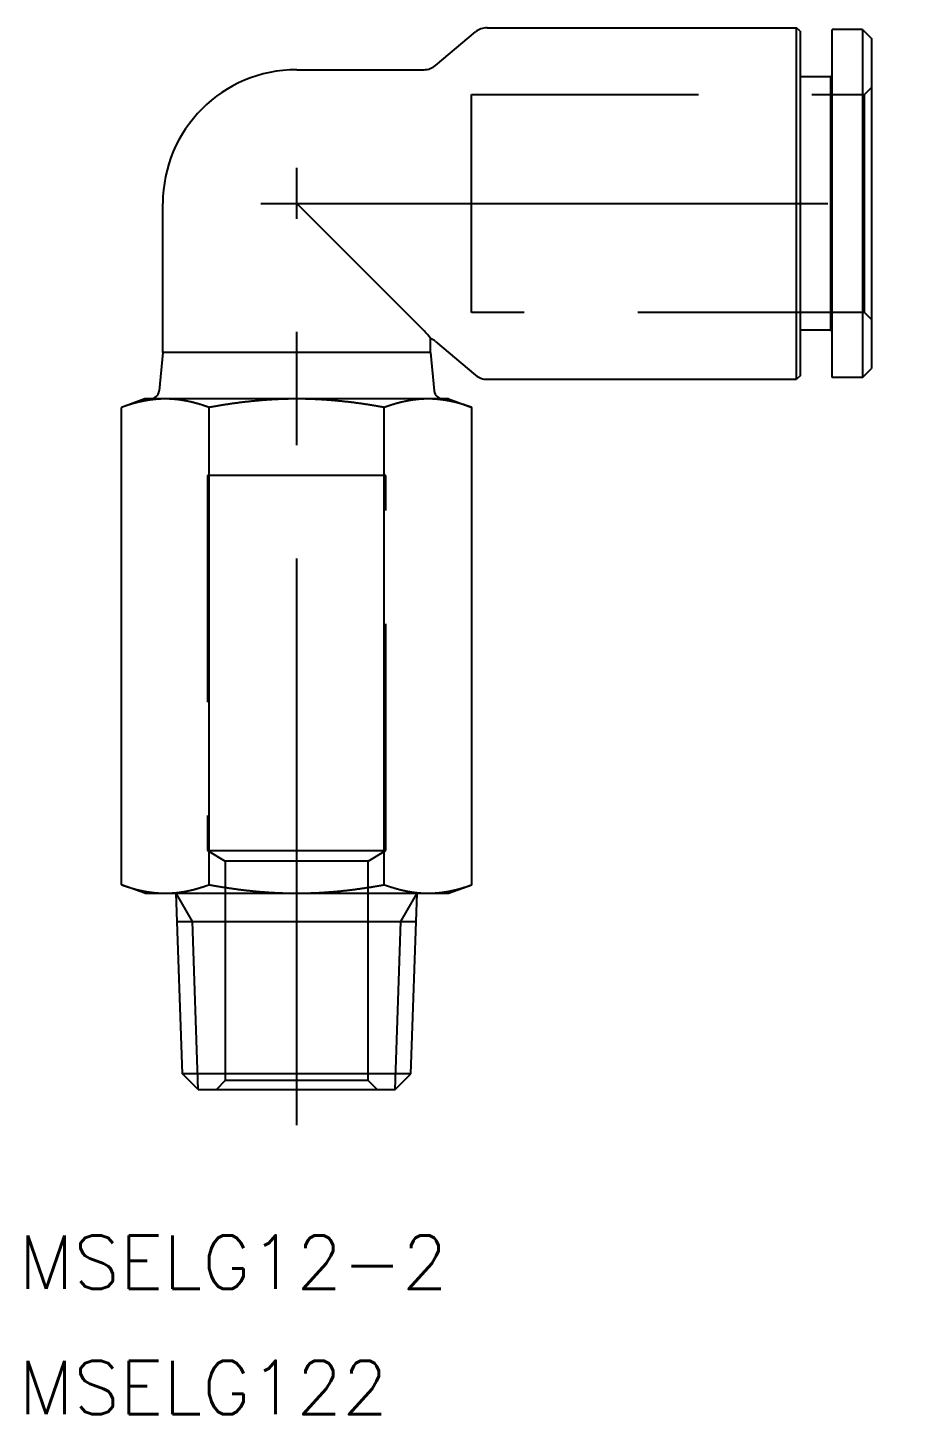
# Model space of a CAD drawing. Extents: x -15.1 to 80.2, y -18.2 to 61.5.
# Drawn here: x -15.1 to 34.2, y -18.2 to 59.5 of the extents above; entities that cross this region are included whole.
import ezdxf

# ---------------------------------------------------------------- set-up
doc = ezdxf.new("R2010")
doc.units = 0
doc.linetypes.add('CENTER', pattern=[50.8, 31.75, -6.35, 6.35, -6.35])
doc.linetypes.add('DASHED', pattern=[19.05, 12.7, -6.35])
doc.layers.get('0').update_dxf_attribs({"linetype": 'CONTINUOUS'})
doc.layers.add('CENTER', color=1, linetype='CENTER')
doc.styles.get("Standard").update_dxf_attribs({"font": 'txt.shx', "height": 3, "bigfont": 'bigfont.shx'})

msp = doc.modelspace()

# ---------------------------------------------------------------- linework, layer by layer
at = {"color": 7, "linetype": 'CONTINUOUS'}
for p, q in [((7.77884, 57.38403), (10.02116, 59.26597)), ((10.66403, 59.5), (28, 59.5)), ((28, 39.8), (28, 59.5)), ((28.2, 59.3), (28, 59.5)), ((28.2, 59.3), (28.2, 40)), ((30, 39.9), (30, 59.4)), ((31.7, 59.4), (30, 59.4)), ((31.7, 59.4), (31.7, 39.9)), ((31.7, 59.4), (32.2, 58.9)), ((32.2, 58.9), (32.2, 40.4)), ((0, 57.15), (7.13597, 57.15)), ((29.9, 56.75), (28.2, 56.75)), ((29.9, 56.75), (30, 56.85)), ((29.9, 56.75), (29.9, 42.55)), ((-7.5, 41.3), (-7.5, 49.65)), ((7.13597, 42.51403), (0, 49.65)), ((7.5, 41.3), (7.5, 42.08139)), ((29.9, 42.55), (28.2, 42.55)), ((29.9, 42.55), (30, 42.45)), ((-7.5, 41.3), (-7.70652, 39.15214)), ((7.5, 41.3), (-7.5, 41.3)), ((7.5, 41.3), (7.70652, 39.15214)), ((7.77884, 41.91597), (10.02116, 40.03403)), ((10.66403, 39.8), (28, 39.8)), ((28.2, 40), (28, 39.8)), ((31.7, 39.9), (30, 39.9)), ((31.7, 39.9), (32.2, 40.4)), ((-8.5, 38.7), (-9.81495, 38.2214)), ((-9.81495, 11.4786), (-9.81495, 38.2214)), ((8.5, 38.7), (-8.5, 38.7)), ((-4.90748, 11.4786), (-4.90748, 38.2214)), ((4.90748, 11.4786), (4.90748, 38.2214)), ((8.5, 38.7), (9.81495, 38.2214)), ((9.81495, 11.4786), (9.81495, 38.2214)), ((-8.5, 11), (-9.81495, 11.4786)), ((-8.5, 11), (8.5, 11)), ((-6.3996, 0.88697), (-6.75275, 11)), ((6.3996, 0.88697), (6.75275, 11)), ((8.5, 11), (9.81495, 11.4786)), ((-6.69765, 9.42191), (6.69765, 9.42191)), ((6.3996, 0.88697), (-6.3996, 0.88697)), ((-5.51263, 0), (-6.3996, 0.88697)), ((5.51263, 0), (6.3996, 0.88697)), ((-5.51263, 0), (5.51263, 0))]:
    msp.add_line(p, q, dxfattribs=at)
at = {"color": 3, "linetype": 'DASHED'}
for p, q in [((31.8, 55.75), (32.2, 56.15)), ((9.8, 43.55), (9.8, 55.75)), ((9.8, 55.75), (31.8, 55.75)), ((31.8, 43.55), (31.8, 55.75)), ((31.8, 43.55), (9.8, 43.55)), ((32.2, 43.15), (31.8, 43.55)), ((5, 34.4), (-5, 34.4)), ((-5, 34.4), (-5, 13.4)), ((5, 13.4), (5, 34.4)), ((-5, 13.4), (5, 13.4)), ((-5, 13.4), (-4, 12.79914)), ((4, 12.79914), (5, 13.4)), ((4, 12.79914), (-4, 12.79914)), ((-4, 12.79914), (-4, 0.5)), ((4, 0.5), (4, 12.79914)), ((-4, 0.5), (-4.5, 0)), ((4, 0.5), (-4, 0.5)), ((4.5, 0), (4, 0.5))]:
    msp.add_line(p, q, dxfattribs=at)
at = {"color": 3, "linetype": 'CONTINUOUS'}
for p, q in [((-5.84165, 9.42191), (-6.75275, 11)), ((5.84165, 9.42191), (6.75275, 11)), ((-5.51263, 0), (-5.84165, 9.42191)), ((5.51263, 0), (5.84165, 9.42191))]:
    msp.add_line(p, q, dxfattribs=at)
at = {"color": 7}
for points in [[(-7.36122, 38.7, 0), (-7.38654, 38.6999, 0), (-7.41184, 38.6998, 0), (-7.43711, 38.6995, 0), (-7.46236, 38.6991, 0), (-7.48758, 38.6986, 0), (-7.51277, 38.698, 0), (-7.53795, 38.6973, 0), (-7.5631, 38.6965, 0), (-7.58824, 38.6956, 0), (-7.61335, 38.6946, 0), (-7.63845, 38.6934, 0), (-7.66353, 38.6922, 0), (-7.6886, 38.6908, 0), (-7.71366, 38.6894, 0), (-7.7387, 38.6878, 0), (-7.76374, 38.6862, 0), (-7.78876, 38.6844, 0), (-7.81378, 38.6825, 0), (-7.83879, 38.6805, 0), (-7.8638, 38.6784, 0), (-7.8888, 38.6763, 0), (-7.9138, 38.674, 0), (-7.9388, 38.6716, 0), (-7.9638, 38.6691, 0), (-7.98879, 38.6665, 0), (-8.0138, 38.6637, 0), (-8.0388, 38.6609, 0), (-8.06381, 38.658, 0), (-8.08883, 38.655, 0), (-8.11385, 38.6519, 0), (-8.13888, 38.6486, 0), (-8.16392, 38.6453, 0), (-8.18897, 38.6419, 0), (-8.21404, 38.6383, 0), (-8.23912, 38.6347, 0), (-8.26421, 38.6309, 0), (-8.28932, 38.6271, 0), (-8.31444, 38.6231, 0), (-8.33959, 38.6191, 0), (-8.36475, 38.6149, 0), (-8.38993, 38.6107, 0), (-8.41514, 38.6063, 0), (-8.44037, 38.6018, 0), (-8.46562, 38.5973, 0), (-8.4909, 38.5926, 0), (-8.5162, 38.5878, 0), (-8.54154, 38.5829, 0), (-8.5669, 38.5779, 0), (-8.59229, 38.5728, 0), (-8.61772, 38.5676, 0), (-8.64318, 38.5623, 0), (-8.66867, 38.5569, 0), (-8.6942, 38.5514, 0), (-8.71976, 38.5458, 0), (-8.74536, 38.5401, 0), (-8.771, 38.5342, 0), (-8.79668, 38.5283, 0), (-8.8224, 38.5223, 0), (-8.84817, 38.5161, 0), (-8.87398, 38.5099, 0), (-8.89983, 38.5035, 0), (-8.92573, 38.497, 0), (-8.95168, 38.4905, 0), (-8.97768, 38.4838, 0), (-9.00372, 38.477, 0), (-9.02982, 38.4701, 0), (-9.05597, 38.4631, 0), (-9.08218, 38.456, 0), (-9.10844, 38.4488, 0), (-9.13476, 38.4414, 0), (-9.16113, 38.434, 0), (-9.18756, 38.4264, 0), (-9.21406, 38.4188, 0), (-9.24062, 38.411, 0), (-9.26724, 38.4031, 0), (-9.29392, 38.3951, 0), (-9.32067, 38.387, 0), (-9.34748, 38.3788, 0), (-9.37437, 38.3705, 0), (-9.40132, 38.362, 0), (-9.42835, 38.3535, 0), (-9.45545, 38.3448, 0), (-9.48262, 38.336, 0), (-9.50987, 38.3271, 0), (-9.53719, 38.3181, 0), (-9.56459, 38.3089, 0), (-9.59207, 38.2997, 0), (-9.61964, 38.2903, 0), (-9.64728, 38.2808, 0), (-9.67501, 38.2712, 0), (-9.70282, 38.2615, 0), (-9.73072, 38.2517, 0), (-9.75871, 38.2417, 0), (-9.78679, 38.2316, 0), (-9.81495, 38.2214, 0)], [(-4.90748, 38.2214, 0), (-4.93565, 38.2316, 0), (-4.96372, 38.2417, 0), (-4.99171, 38.2517, 0), (-5.01961, 38.2615, 0), (-5.04742, 38.2712, 0), (-5.07515, 38.2808, 0), (-5.1028, 38.2903, 0), (-5.13036, 38.2997, 0), (-5.15784, 38.3089, 0), (-5.18524, 38.3181, 0), (-5.21256, 38.3271, 0), (-5.23981, 38.336, 0), (-5.26698, 38.3448, 0), (-5.29408, 38.3535, 0), (-5.32111, 38.362, 0), (-5.34806, 38.3705, 0), (-5.37495, 38.3788, 0), (-5.40176, 38.387, 0), (-5.42851, 38.3951, 0), (-5.4552, 38.4031, 0), (-5.48182, 38.411, 0), (-5.50837, 38.4188, 0), (-5.53487, 38.4264, 0), (-5.5613, 38.434, 0), (-5.58768, 38.4414, 0), (-5.61399, 38.4488, 0), (-5.64025, 38.456, 0), (-5.66646, 38.4631, 0), (-5.69261, 38.4701, 0), (-5.71871, 38.477, 0), (-5.74476, 38.4838, 0), (-5.77075, 38.4905, 0), (-5.7967, 38.497, 0), (-5.8226, 38.5035, 0), (-5.84846, 38.5099, 0), (-5.87426, 38.5161, 0), (-5.90003, 38.5223, 0), (-5.92575, 38.5283, 0), (-5.95143, 38.5342, 0), (-5.97707, 38.5401, 0), (-6.00267, 38.5458, 0), (-6.02824, 38.5514, 0), (-6.05376, 38.5569, 0), (-6.07926, 38.5623, 0), (-6.10471, 38.5676, 0), (-6.13014, 38.5728, 0), (-6.15553, 38.5779, 0), (-6.18089, 38.5829, 0), (-6.20623, 38.5878, 0), (-6.23153, 38.5926, 0), (-6.25681, 38.5973, 0), (-6.28207, 38.6018, 0), (-6.30729, 38.6063, 0), (-6.3325, 38.6107, 0), (-6.35768, 38.6149, 0), (-6.38285, 38.6191, 0), (-6.40799, 38.6231, 0), (-6.43312, 38.6271, 0), (-6.45822, 38.6309, 0), (-6.48332, 38.6347, 0), (-6.50839, 38.6383, 0), (-6.53346, 38.6419, 0), (-6.55851, 38.6453, 0), (-6.58355, 38.6486, 0), (-6.60858, 38.6519, 0), (-6.63361, 38.655, 0), (-6.65862, 38.658, 0), (-6.68363, 38.6609, 0), (-6.70864, 38.6637, 0), (-6.73364, 38.6665, 0), (-6.75864, 38.6691, 0), (-6.78363, 38.6716, 0), (-6.80863, 38.674, 0), (-6.83363, 38.6763, 0), (-6.85863, 38.6784, 0), (-6.88364, 38.6805, 0), (-6.90865, 38.6825, 0), (-6.93367, 38.6844, 0), (-6.95869, 38.6862, 0), (-6.98373, 38.6878, 0), (-7.00877, 38.6894, 0), (-7.03383, 38.6908, 0), (-7.0589, 38.6922, 0), (-7.08398, 38.6934, 0), (-7.10908, 38.6946, 0), (-7.1342, 38.6956, 0), (-7.15933, 38.6965, 0), (-7.18448, 38.6973, 0), (-7.20966, 38.698, 0), (-7.23485, 38.6986, 0), (-7.26007, 38.6991, 0), (-7.28532, 38.6995, 0), (-7.31059, 38.6998, 0), (-7.33589, 38.6999, 0), (-7.36122, 38.7, 0)], [(0, 38.7, 0), (-0.05066, 38.6999, 0), (-0.10125, 38.6998, 0), (-0.1518, 38.6995, 0), (-0.20228, 38.6991, 0), (-0.25272, 38.6986, 0), (-0.30312, 38.698, 0), (-0.35347, 38.6973, 0), (-0.40377, 38.6965, 0), (-0.45404, 38.6956, 0), (-0.50427, 38.6946, 0), (-0.55447, 38.6934, 0), (-0.60464, 38.6922, 0), (-0.65477, 38.6908, 0), (-0.70489, 38.6894, 0), (-0.75498, 38.6878, 0), (-0.80505, 38.6862, 0), (-0.8551, 38.6844, 0), (-0.90513, 38.6825, 0), (-0.95515, 38.6805, 0), (-1.00516, 38.6784, 0), (-1.05517, 38.6763, 0), (-1.10517, 38.674, 0), (-1.15516, 38.6716, 0), (-1.20516, 38.6691, 0), (-1.25516, 38.6665, 0), (-1.30516, 38.6637, 0), (-1.35517, 38.6609, 0), (-1.40519, 38.658, 0), (-1.45522, 38.655, 0), (-1.50527, 38.6519, 0), (-1.55533, 38.6486, 0), (-1.60541, 38.6453, 0), (-1.65552, 38.6419, 0), (-1.70564, 38.6383, 0), (-1.7558, 38.6347, 0), (-1.80598, 38.6309, 0), (-1.8562, 38.6271, 0), (-1.90645, 38.6231, 0), (-1.95674, 38.6191, 0), (-2.00707, 38.6149, 0), (-2.05743, 38.6107, 0), (-2.10784, 38.6063, 0), (-2.1583, 38.6018, 0), (-2.20881, 38.5973, 0), (-2.25937, 38.5926, 0), (-2.30998, 38.5878, 0), (-2.36064, 38.5829, 0), (-2.41137, 38.5779, 0), (-2.46216, 38.5728, 0), (-2.51301, 38.5676, 0), (-2.56392, 38.5623, 0), (-2.6149, 38.5569, 0), (-2.66596, 38.5514, 0), (-2.71709, 38.5458, 0), (-2.76829, 38.5401, 0), (-2.81957, 38.5342, 0), (-2.87093, 38.5283, 0), (-2.92237, 38.5223, 0), (-2.9739, 38.5161, 0), (-3.02552, 38.5099, 0), (-3.07723, 38.5035, 0), (-3.12903, 38.497, 0), (-3.18093, 38.4905, 0), (-3.23292, 38.4838, 0), (-3.28501, 38.477, 0), (-3.33721, 38.4701, 0), (-3.38951, 38.4631, 0), (-3.44192, 38.456, 0), (-3.49445, 38.4488, 0), (-3.54708, 38.4414, 0), (-3.59983, 38.434, 0), (-3.6527, 38.4264, 0), (-3.70569, 38.4188, 0), (-3.7588, 38.411, 0), (-3.81204, 38.4031, 0), (-3.86541, 38.3951, 0), (-3.9189, 38.387, 0), (-3.97254, 38.3788, 0), (-4.02631, 38.3705, 0), (-4.08022, 38.362, 0), (-4.13427, 38.3535, 0), (-4.18846, 38.3448, 0), (-4.24281, 38.336, 0), (-4.2973, 38.3271, 0), (-4.35195, 38.3181, 0), (-4.40675, 38.3089, 0), (-4.46172, 38.2997, 0), (-4.51684, 38.2903, 0), (-4.57213, 38.2808, 0), (-4.62759, 38.2712, 0), (-4.68321, 38.2615, 0), (-4.73901, 38.2517, 0), (-4.79499, 38.2417, 0), (-4.85114, 38.2316, 0), (-4.90748, 38.2214, 0)], [(4.90748, 38.2214, 0), (4.85114, 38.2316, 0), (4.79499, 38.2417, 0), (4.73901, 38.2517, 0), (4.68321, 38.2615, 0), (4.62759, 38.2712, 0), (4.57213, 38.2808, 0), (4.51684, 38.2903, 0), (4.46172, 38.2997, 0), (4.40675, 38.3089, 0), (4.35195, 38.3181, 0), (4.2973, 38.3271, 0), (4.24281, 38.336, 0), (4.18846, 38.3448, 0), (4.13427, 38.3535, 0), (4.08022, 38.362, 0), (4.02631, 38.3705, 0), (3.97254, 38.3788, 0), (3.9189, 38.387, 0), (3.86541, 38.3951, 0), (3.81204, 38.4031, 0), (3.7588, 38.411, 0), (3.70569, 38.4188, 0), (3.6527, 38.4264, 0), (3.59983, 38.434, 0), (3.54708, 38.4414, 0), (3.49445, 38.4488, 0), (3.44192, 38.456, 0), (3.38951, 38.4631, 0), (3.33721, 38.4701, 0), (3.28501, 38.477, 0), (3.23292, 38.4838, 0), (3.18093, 38.4905, 0), (3.12903, 38.497, 0), (3.07723, 38.5035, 0), (3.02552, 38.5099, 0), (2.9739, 38.5161, 0), (2.92237, 38.5223, 0), (2.87093, 38.5283, 0), (2.81957, 38.5342, 0), (2.76829, 38.5401, 0), (2.71709, 38.5458, 0), (2.66596, 38.5514, 0), (2.6149, 38.5569, 0), (2.56392, 38.5623, 0), (2.51301, 38.5676, 0), (2.46216, 38.5728, 0), (2.41137, 38.5779, 0), (2.36064, 38.5829, 0), (2.30998, 38.5878, 0), (2.25937, 38.5926, 0), (2.20881, 38.5973, 0), (2.1583, 38.6018, 0), (2.10784, 38.6063, 0), (2.05743, 38.6107, 0), (2.00707, 38.6149, 0), (1.95674, 38.6191, 0), (1.90645, 38.6231, 0), (1.8562, 38.6271, 0), (1.80598, 38.6309, 0), (1.7558, 38.6347, 0), (1.70564, 38.6383, 0), (1.65552, 38.6419, 0), (1.60541, 38.6453, 0), (1.55533, 38.6486, 0), (1.50527, 38.6519, 0), (1.45522, 38.655, 0), (1.40519, 38.658, 0), (1.35517, 38.6609, 0), (1.30516, 38.6637, 0), (1.25516, 38.6665, 0), (1.20516, 38.6691, 0), (1.15516, 38.6716, 0), (1.10517, 38.674, 0), (1.05517, 38.6763, 0), (1.00516, 38.6784, 0), (0.95515, 38.6805, 0), (0.90513, 38.6825, 0), (0.8551, 38.6844, 0), (0.80505, 38.6862, 0), (0.75498, 38.6878, 0), (0.70489, 38.6894, 0), (0.65477, 38.6908, 0), (0.60464, 38.6922, 0), (0.55447, 38.6934, 0), (0.50427, 38.6946, 0), (0.45404, 38.6956, 0), (0.40377, 38.6965, 0), (0.35347, 38.6973, 0), (0.30312, 38.698, 0), (0.25272, 38.6986, 0), (0.20228, 38.6991, 0), (0.1518, 38.6995, 0), (0.10125, 38.6998, 0), (0.05066, 38.6999, 0), (0, 38.7, 0)], [(7.36122, 38.7, 0), (7.33589, 38.6999, 0), (7.31059, 38.6998, 0), (7.28532, 38.6995, 0), (7.26007, 38.6991, 0), (7.23485, 38.6986, 0), (7.20966, 38.698, 0), (7.18448, 38.6973, 0), (7.15933, 38.6965, 0), (7.1342, 38.6956, 0), (7.10908, 38.6946, 0), (7.08398, 38.6934, 0), (7.0589, 38.6922, 0), (7.03383, 38.6908, 0), (7.00877, 38.6894, 0), (6.98373, 38.6878, 0), (6.95869, 38.6862, 0), (6.93367, 38.6844, 0), (6.90865, 38.6825, 0), (6.88364, 38.6805, 0), (6.85863, 38.6784, 0), (6.83363, 38.6763, 0), (6.80863, 38.674, 0), (6.78363, 38.6716, 0), (6.75864, 38.6691, 0), (6.73364, 38.6665, 0), (6.70864, 38.6637, 0), (6.68363, 38.6609, 0), (6.65862, 38.658, 0), (6.63361, 38.655, 0), (6.60858, 38.6519, 0), (6.58355, 38.6486, 0), (6.55851, 38.6453, 0), (6.53346, 38.6419, 0), (6.50839, 38.6383, 0), (6.48332, 38.6347, 0), (6.45822, 38.6309, 0), (6.43312, 38.6271, 0), (6.40799, 38.6231, 0), (6.38285, 38.6191, 0), (6.35768, 38.6149, 0), (6.3325, 38.6107, 0), (6.30729, 38.6063, 0), (6.28207, 38.6018, 0), (6.25681, 38.5973, 0), (6.23153, 38.5926, 0), (6.20623, 38.5878, 0), (6.18089, 38.5829, 0), (6.15553, 38.5779, 0), (6.13014, 38.5728, 0), (6.10471, 38.5676, 0), (6.07926, 38.5623, 0), (6.05376, 38.5569, 0), (6.02824, 38.5514, 0), (6.00267, 38.5458, 0), (5.97707, 38.5401, 0), (5.95143, 38.5342, 0), (5.92575, 38.5283, 0), (5.90003, 38.5223, 0), (5.87426, 38.5161, 0), (5.84846, 38.5099, 0), (5.8226, 38.5035, 0), (5.7967, 38.497, 0), (5.77075, 38.4905, 0), (5.74476, 38.4838, 0), (5.71871, 38.477, 0), (5.69261, 38.4701, 0), (5.66646, 38.4631, 0), (5.64025, 38.456, 0), (5.61399, 38.4488, 0), (5.58768, 38.4414, 0), (5.5613, 38.434, 0), (5.53487, 38.4264, 0), (5.50837, 38.4188, 0), (5.48182, 38.411, 0), (5.4552, 38.4031, 0), (5.42851, 38.3951, 0), (5.40176, 38.387, 0), (5.37495, 38.3788, 0), (5.34806, 38.3705, 0), (5.32111, 38.362, 0), (5.29408, 38.3535, 0), (5.26698, 38.3448, 0), (5.23981, 38.336, 0), (5.21256, 38.3271, 0), (5.18524, 38.3181, 0), (5.15784, 38.3089, 0), (5.13036, 38.2997, 0), (5.1028, 38.2903, 0), (5.07515, 38.2808, 0), (5.04742, 38.2712, 0), (5.01961, 38.2615, 0), (4.99171, 38.2517, 0), (4.96372, 38.2417, 0), (4.93565, 38.2316, 0), (4.90748, 38.2214, 0)], [(9.81495, 38.2214, 0), (9.78679, 38.2316, 0), (9.75871, 38.2417, 0), (9.73072, 38.2517, 0), (9.70282, 38.2615, 0), (9.67501, 38.2712, 0), (9.64728, 38.2808, 0), (9.61964, 38.2903, 0), (9.59207, 38.2997, 0), (9.56459, 38.3089, 0), (9.53719, 38.3181, 0), (9.50987, 38.3271, 0), (9.48262, 38.336, 0), (9.45545, 38.3448, 0), (9.42835, 38.3535, 0), (9.40132, 38.362, 0), (9.37437, 38.3705, 0), (9.34748, 38.3788, 0), (9.32067, 38.387, 0), (9.29392, 38.3951, 0), (9.26724, 38.4031, 0), (9.24062, 38.411, 0), (9.21406, 38.4188, 0), (9.18756, 38.4264, 0), (9.16113, 38.434, 0), (9.13476, 38.4414, 0), (9.10844, 38.4488, 0), (9.08218, 38.456, 0), (9.05597, 38.4631, 0), (9.02982, 38.4701, 0), (9.00372, 38.477, 0), (8.97768, 38.4838, 0), (8.95168, 38.4905, 0), (8.92573, 38.497, 0), (8.89983, 38.5035, 0), (8.87398, 38.5099, 0), (8.84817, 38.5161, 0), (8.8224, 38.5223, 0), (8.79668, 38.5283, 0), (8.771, 38.5342, 0), (8.74536, 38.5401, 0), (8.71976, 38.5458, 0), (8.6942, 38.5514, 0), (8.66867, 38.5569, 0), (8.64318, 38.5623, 0), (8.61772, 38.5676, 0), (8.59229, 38.5728, 0), (8.5669, 38.5779, 0), (8.54154, 38.5829, 0), (8.5162, 38.5878, 0), (8.4909, 38.5926, 0), (8.46562, 38.5973, 0), (8.44037, 38.6018, 0), (8.41514, 38.6063, 0), (8.38993, 38.6107, 0), (8.36475, 38.6149, 0), (8.33959, 38.6191, 0), (8.31444, 38.6231, 0), (8.28932, 38.6271, 0), (8.26421, 38.6309, 0), (8.23912, 38.6347, 0), (8.21404, 38.6383, 0), (8.18897, 38.6419, 0), (8.16392, 38.6453, 0), (8.13888, 38.6486, 0), (8.11385, 38.6519, 0), (8.08883, 38.655, 0), (8.06381, 38.658, 0), (8.0388, 38.6609, 0), (8.0138, 38.6637, 0), (7.98879, 38.6665, 0), (7.9638, 38.6691, 0), (7.9388, 38.6716, 0), (7.9138, 38.674, 0), (7.8888, 38.6763, 0), (7.8638, 38.6784, 0), (7.83879, 38.6805, 0), (7.81378, 38.6825, 0), (7.78876, 38.6844, 0), (7.76374, 38.6862, 0), (7.7387, 38.6878, 0), (7.71366, 38.6894, 0), (7.6886, 38.6908, 0), (7.66353, 38.6922, 0), (7.63845, 38.6934, 0), (7.61335, 38.6946, 0), (7.58824, 38.6956, 0), (7.5631, 38.6965, 0), (7.53795, 38.6973, 0), (7.51277, 38.698, 0), (7.48758, 38.6986, 0), (7.46236, 38.6991, 0), (7.43711, 38.6995, 0), (7.41184, 38.6998, 0), (7.38654, 38.6999, 0), (7.36122, 38.7, 0)], [(-9.81495, 11.4786, 0), (-9.78724, 11.4686, 0), (-9.75961, 11.4586, 0), (-9.73205, 11.4488, 0), (-9.70457, 11.4391, 0), (-9.67716, 11.4295, 0), (-9.64983, 11.42, 0), (-9.62257, 11.4107, 0), (-9.59538, 11.4014, 0), (-9.56826, 11.3923, 0), (-9.54121, 11.3833, 0), (-9.51422, 11.3743, 0), (-9.4873, 11.3655, 0), (-9.46044, 11.3568, 0), (-9.43365, 11.3482, 0), (-9.40692, 11.3397, 0), (-9.38025, 11.3314, 0), (-9.35364, 11.3231, 0), (-9.32708, 11.3149, 0), (-9.30059, 11.3069, 0), (-9.27415, 11.2989, 0), (-9.24776, 11.2911, 0), (-9.22143, 11.2834, 0), (-9.19515, 11.2757, 0), (-9.16892, 11.2682, 0), (-9.14273, 11.2608, 0), (-9.1166, 11.2535, 0), (-9.09052, 11.2463, 0), (-9.06448, 11.2392, 0), (-9.03848, 11.2322, 0), (-9.01253, 11.2253, 0), (-8.98662, 11.2185, 0), (-8.96075, 11.2119, 0), (-8.93492, 11.2053, 0), (-8.90913, 11.1988, 0), (-8.88338, 11.1924, 0), (-8.85766, 11.1862, 0), (-8.83198, 11.18, 0), (-8.80634, 11.174, 0), (-8.78072, 11.168, 0), (-8.75514, 11.1622, 0), (-8.72959, 11.1564, 0), (-8.70406, 11.1508, 0), (-8.67857, 11.1452, 0), (-8.6531, 11.1398, 0), (-8.62766, 11.1344, 0), (-8.60224, 11.1292, 0), (-8.57685, 11.1241, 0), (-8.55147, 11.119, 0), (-8.52612, 11.1141, 0), (-8.50079, 11.1093, 0), (-8.47547, 11.1046, 0), (-8.45018, 11.0999, 0), (-8.4249, 11.0954, 0), (-8.39963, 11.091, 0), (-8.37438, 11.0867, 0), (-8.34914, 11.0825, 0), (-8.32391, 11.0784, 0), (-8.2987, 11.0744, 0), (-8.27349, 11.0705, 0), (-8.24829, 11.0667, 0), (-8.22309, 11.063, 0), (-8.1979, 11.0594, 0), (-8.17272, 11.0559, 0), (-8.14753, 11.0525, 0), (-8.12235, 11.0492, 0), (-8.09717, 11.046, 0), (-8.07199, 11.043, 0), (-8.0468, 11.04, 0), (-8.02162, 11.0371, 0), (-7.99642, 11.0344, 0), (-7.97122, 11.0317, 0), (-7.94602, 11.0292, 0), (-7.9208, 11.0267, 0), (-7.89558, 11.0244, 0), (-7.87034, 11.0221, 0), (-7.8451, 11.02, 0), (-7.81983, 11.018, 0), (-7.79456, 11.016, 0), (-7.76926, 11.0142, 0), (-7.74395, 11.0125, 0), (-7.71862, 11.0109, 0), (-7.69327, 11.0094, 0), (-7.6679, 11.008, 0), (-7.6425, 11.0068, 0), (-7.61708, 11.0056, 0), (-7.59164, 11.0045, 0), (-7.56616, 11.0036, 0), (-7.54066, 11.0028, 0), (-7.51513, 11.002, 0), (-7.48956, 11.0014, 0), (-7.46397, 11.0009, 0), (-7.43833, 11.0005, 0), (-7.41267, 11.0002, 0), (-7.38696, 11.0001, 0), (-7.36122, 11, 0)], [(-7.36122, 11, 0), (-7.33547, 11.0001, 0), (-7.30977, 11.0002, 0), (-7.2841, 11.0005, 0), (-7.25847, 11.0009, 0), (-7.23287, 11.0014, 0), (-7.2073, 11.002, 0), (-7.18177, 11.0028, 0), (-7.15627, 11.0036, 0), (-7.1308, 11.0045, 0), (-7.10535, 11.0056, 0), (-7.07993, 11.0068, 0), (-7.05453, 11.008, 0), (-7.02916, 11.0094, 0), (-7.00381, 11.0109, 0), (-6.97848, 11.0125, 0), (-6.95317, 11.0142, 0), (-6.92788, 11.016, 0), (-6.9026, 11.018, 0), (-6.87734, 11.02, 0), (-6.85209, 11.0221, 0), (-6.82685, 11.0244, 0), (-6.80163, 11.0267, 0), (-6.77641, 11.0292, 0), (-6.75121, 11.0317, 0), (-6.72601, 11.0344, 0), (-6.70082, 11.0371, 0), (-6.67563, 11.04, 0), (-6.65044, 11.043, 0), (-6.62526, 11.046, 0), (-6.60008, 11.0492, 0), (-6.5749, 11.0525, 0), (-6.54972, 11.0559, 0), (-6.52453, 11.0594, 0), (-6.49934, 11.063, 0), (-6.47415, 11.0667, 0), (-6.44895, 11.0705, 0), (-6.42374, 11.0744, 0), (-6.39852, 11.0784, 0), (-6.37329, 11.0825, 0), (-6.34805, 11.0867, 0), (-6.3228, 11.091, 0), (-6.29753, 11.0954, 0), (-6.27225, 11.0999, 0), (-6.24696, 11.1046, 0), (-6.22164, 11.1093, 0), (-6.19631, 11.1141, 0), (-6.17096, 11.119, 0), (-6.14559, 11.1241, 0), (-6.12019, 11.1292, 0), (-6.09477, 11.1344, 0), (-6.06933, 11.1398, 0), (-6.04386, 11.1452, 0), (-6.01837, 11.1508, 0), (-5.99284, 11.1564, 0), (-5.96729, 11.1622, 0), (-5.94171, 11.168, 0), (-5.9161, 11.174, 0), (-5.89045, 11.18, 0), (-5.86477, 11.1862, 0), (-5.83905, 11.1924, 0), (-5.8133, 11.1988, 0), (-5.78751, 11.2053, 0), (-5.76168, 11.2119, 0), (-5.73581, 11.2185, 0), (-5.7099, 11.2253, 0), (-5.68395, 11.2322, 0), (-5.65796, 11.2392, 0), (-5.63192, 11.2463, 0), (-5.60583, 11.2535, 0), (-5.5797, 11.2608, 0), (-5.55352, 11.2682, 0), (-5.52729, 11.2757, 0), (-5.501, 11.2834, 0), (-5.47467, 11.2911, 0), (-5.44828, 11.2989, 0), (-5.42184, 11.3069, 0), (-5.39535, 11.3149, 0), (-5.36879, 11.3231, 0), (-5.34218, 11.3314, 0), (-5.31551, 11.3397, 0), (-5.28878, 11.3482, 0), (-5.26199, 11.3568, 0), (-5.23513, 11.3655, 0), (-5.20821, 11.3743, 0), (-5.18123, 11.3833, 0), (-5.15417, 11.3923, 0), (-5.12705, 11.4014, 0), (-5.09986, 11.4107, 0), (-5.0726, 11.42, 0), (-5.04527, 11.4295, 0), (-5.01786, 11.4391, 0), (-4.99038, 11.4488, 0), (-4.96282, 11.4586, 0), (-4.93519, 11.4686, 0), (-4.90748, 11.4786, 0)], [(-4.90748, 11.4786, 0), (-4.85205, 11.4686, 0), (-4.79678, 11.4586, 0), (-4.74167, 11.4488, 0), (-4.68671, 11.4391, 0), (-4.6319, 11.4295, 0), (-4.57723, 11.42, 0), (-4.52271, 11.4107, 0), (-4.46833, 11.4014, 0), (-4.41408, 11.3923, 0), (-4.35998, 11.3833, 0), (-4.30601, 11.3743, 0), (-4.25217, 11.3655, 0), (-4.19845, 11.3568, 0), (-4.14487, 11.3482, 0), (-4.09141, 11.3397, 0), (-4.03807, 11.3314, 0), (-3.98484, 11.3231, 0), (-3.93174, 11.3149, 0), (-3.87874, 11.3069, 0), (-3.82586, 11.2989, 0), (-3.77309, 11.2911, 0), (-3.72042, 11.2834, 0), (-3.66786, 11.2757, 0), (-3.6154, 11.2682, 0), (-3.56304, 11.2608, 0), (-3.51077, 11.2535, 0), (-3.4586, 11.2463, 0), (-3.40652, 11.2392, 0), (-3.35453, 11.2322, 0), (-3.30263, 11.2253, 0), (-3.25081, 11.2185, 0), (-3.19907, 11.2119, 0), (-3.14741, 11.2053, 0), (-3.09583, 11.1988, 0), (-3.04433, 11.1924, 0), (-2.9929, 11.1862, 0), (-2.94153, 11.18, 0), (-2.89024, 11.174, 0), (-2.83901, 11.168, 0), (-2.78785, 11.1622, 0), (-2.73674, 11.1564, 0), (-2.6857, 11.1508, 0), (-2.63471, 11.1452, 0), (-2.58377, 11.1398, 0), (-2.53288, 11.1344, 0), (-2.48205, 11.1292, 0), (-2.43126, 11.1241, 0), (-2.38051, 11.119, 0), (-2.32981, 11.1141, 0), (-2.27914, 11.1093, 0), (-2.22852, 11.1046, 0), (-2.17792, 11.0999, 0), (-2.12736, 11.0954, 0), (-2.07683, 11.091, 0), (-2.02633, 11.0867, 0), (-1.97585, 11.0825, 0), (-1.9254, 11.0784, 0), (-1.87496, 11.0744, 0), (-1.82454, 11.0705, 0), (-1.77414, 11.0667, 0), (-1.72375, 11.063, 0), (-1.67337, 11.0594, 0), (-1.623, 11.0559, 0), (-1.57263, 11.0525, 0), (-1.52227, 11.0492, 0), (-1.47191, 11.046, 0), (-1.42154, 11.043, 0), (-1.37117, 11.04, 0), (-1.3208, 11.0371, 0), (-1.27041, 11.0344, 0), (-1.22002, 11.0317, 0), (-1.1696, 11.0292, 0), (-1.11917, 11.0267, 0), (-1.06873, 11.0244, 0), (-1.01825, 11.0221, 0), (-0.96776, 11.02, 0), (-0.91724, 11.018, 0), (-0.86668, 11.016, 0), (-0.81609, 11.0142, 0), (-0.76547, 11.0125, 0), (-0.71481, 11.0109, 0), (-0.66411, 11.0094, 0), (-0.61337, 11.008, 0), (-0.56257, 11.0068, 0), (-0.51173, 11.0056, 0), (-0.46084, 11.0045, 0), (-0.40989, 11.0036, 0), (-0.35889, 11.0028, 0), (-0.30782, 11.002, 0), (-0.25669, 11.0014, 0), (-0.2055, 11.0009, 0), (-0.15424, 11.0005, 0), (-0.1029, 11.0002, 0), (-0.05149, 11.0001, 0), (0, 11, 0)], [(0, 11, 0), (0.05149, 11.0001, 0), (0.1029, 11.0002, 0), (0.15424, 11.0005, 0), (0.2055, 11.0009, 0), (0.25669, 11.0014, 0), (0.30782, 11.002, 0), (0.35889, 11.0028, 0), (0.40989, 11.0036, 0), (0.46084, 11.0045, 0), (0.51173, 11.0056, 0), (0.56257, 11.0068, 0), (0.61337, 11.008, 0), (0.66411, 11.0094, 0), (0.71481, 11.0109, 0), (0.76547, 11.0125, 0), (0.81609, 11.0142, 0), (0.86668, 11.016, 0), (0.91724, 11.018, 0), (0.96776, 11.02, 0), (1.01825, 11.0221, 0), (1.06873, 11.0244, 0), (1.11917, 11.0267, 0), (1.1696, 11.0292, 0), (1.22002, 11.0317, 0), (1.27041, 11.0344, 0), (1.3208, 11.0371, 0), (1.37117, 11.04, 0), (1.42154, 11.043, 0), (1.47191, 11.046, 0), (1.52227, 11.0492, 0), (1.57263, 11.0525, 0), (1.623, 11.0559, 0), (1.67337, 11.0594, 0), (1.72375, 11.063, 0), (1.77414, 11.0667, 0), (1.82454, 11.0705, 0), (1.87496, 11.0744, 0), (1.9254, 11.0784, 0), (1.97585, 11.0825, 0), (2.02633, 11.0867, 0), (2.07683, 11.091, 0), (2.12736, 11.0954, 0), (2.17792, 11.0999, 0), (2.22852, 11.1046, 0), (2.27914, 11.1093, 0), (2.32981, 11.1141, 0), (2.38051, 11.119, 0), (2.43126, 11.1241, 0), (2.48205, 11.1292, 0), (2.53288, 11.1344, 0), (2.58377, 11.1398, 0), (2.63471, 11.1452, 0), (2.6857, 11.1508, 0), (2.73674, 11.1564, 0), (2.78785, 11.1622, 0), (2.83901, 11.168, 0), (2.89024, 11.174, 0), (2.94153, 11.18, 0), (2.9929, 11.1862, 0), (3.04433, 11.1924, 0), (3.09583, 11.1988, 0), (3.14741, 11.2053, 0), (3.19907, 11.2119, 0), (3.25081, 11.2185, 0), (3.30263, 11.2253, 0), (3.35453, 11.2322, 0), (3.40652, 11.2392, 0), (3.4586, 11.2463, 0), (3.51077, 11.2535, 0), (3.56304, 11.2608, 0), (3.6154, 11.2682, 0), (3.66786, 11.2757, 0), (3.72042, 11.2834, 0), (3.77309, 11.2911, 0), (3.82586, 11.2989, 0), (3.87874, 11.3069, 0), (3.93174, 11.3149, 0), (3.98484, 11.3231, 0), (4.03807, 11.3314, 0), (4.09141, 11.3397, 0), (4.14487, 11.3482, 0), (4.19845, 11.3568, 0), (4.25217, 11.3655, 0), (4.30601, 11.3743, 0), (4.35998, 11.3833, 0), (4.41408, 11.3923, 0), (4.46833, 11.4014, 0), (4.52271, 11.4107, 0), (4.57723, 11.42, 0), (4.6319, 11.4295, 0), (4.68671, 11.4391, 0), (4.74167, 11.4488, 0), (4.79678, 11.4586, 0), (4.85205, 11.4686, 0), (4.90748, 11.4786, 0)], [(4.90748, 11.4786, 0), (4.93519, 11.4686, 0), (4.96282, 11.4586, 0), (4.99038, 11.4488, 0), (5.01786, 11.4391, 0), (5.04527, 11.4295, 0), (5.0726, 11.42, 0), (5.09986, 11.4107, 0), (5.12705, 11.4014, 0), (5.15417, 11.3923, 0), (5.18123, 11.3833, 0), (5.20821, 11.3743, 0), (5.23513, 11.3655, 0), (5.26199, 11.3568, 0), (5.28878, 11.3482, 0), (5.31551, 11.3397, 0), (5.34218, 11.3314, 0), (5.36879, 11.3231, 0), (5.39535, 11.3149, 0), (5.42184, 11.3069, 0), (5.44828, 11.2989, 0), (5.47467, 11.2911, 0), (5.501, 11.2834, 0), (5.52729, 11.2757, 0), (5.55352, 11.2682, 0), (5.5797, 11.2608, 0), (5.60583, 11.2535, 0), (5.63192, 11.2463, 0), (5.65796, 11.2392, 0), (5.68395, 11.2322, 0), (5.7099, 11.2253, 0), (5.73581, 11.2185, 0), (5.76168, 11.2119, 0), (5.78751, 11.2053, 0), (5.8133, 11.1988, 0), (5.83905, 11.1924, 0), (5.86477, 11.1862, 0), (5.89045, 11.18, 0), (5.9161, 11.174, 0), (5.94171, 11.168, 0), (5.96729, 11.1622, 0), (5.99284, 11.1564, 0), (6.01837, 11.1508, 0), (6.04386, 11.1452, 0), (6.06933, 11.1398, 0), (6.09477, 11.1344, 0), (6.12019, 11.1292, 0), (6.14559, 11.1241, 0), (6.17096, 11.119, 0), (6.19631, 11.1141, 0), (6.22164, 11.1093, 0), (6.24696, 11.1046, 0), (6.27225, 11.0999, 0), (6.29753, 11.0954, 0), (6.3228, 11.091, 0), (6.34805, 11.0867, 0), (6.37329, 11.0825, 0), (6.39852, 11.0784, 0), (6.42374, 11.0744, 0), (6.44895, 11.0705, 0), (6.47415, 11.0667, 0), (6.49934, 11.063, 0), (6.52453, 11.0594, 0), (6.54972, 11.0559, 0), (6.5749, 11.0525, 0), (6.60008, 11.0492, 0), (6.62526, 11.046, 0), (6.65044, 11.043, 0), (6.67563, 11.04, 0), (6.70082, 11.0371, 0), (6.72601, 11.0344, 0), (6.75121, 11.0317, 0), (6.77641, 11.0292, 0), (6.80163, 11.0267, 0), (6.82685, 11.0244, 0), (6.85209, 11.0221, 0), (6.87734, 11.02, 0), (6.9026, 11.018, 0), (6.92788, 11.016, 0), (6.95317, 11.0142, 0), (6.97848, 11.0125, 0), (7.00381, 11.0109, 0), (7.02916, 11.0094, 0), (7.05453, 11.008, 0), (7.07993, 11.0068, 0), (7.10535, 11.0056, 0), (7.1308, 11.0045, 0), (7.15627, 11.0036, 0), (7.18177, 11.0028, 0), (7.2073, 11.002, 0), (7.23287, 11.0014, 0), (7.25847, 11.0009, 0), (7.2841, 11.0005, 0), (7.30977, 11.0002, 0), (7.33547, 11.0001, 0), (7.36122, 11, 0)], [(7.36122, 11, 0), (7.38696, 11.0001, 0), (7.41267, 11.0002, 0), (7.43833, 11.0005, 0), (7.46397, 11.0009, 0), (7.48956, 11.0014, 0), (7.51513, 11.002, 0), (7.54066, 11.0028, 0), (7.56616, 11.0036, 0), (7.59164, 11.0045, 0), (7.61708, 11.0056, 0), (7.6425, 11.0068, 0), (7.6679, 11.008, 0), (7.69327, 11.0094, 0), (7.71862, 11.0109, 0), (7.74395, 11.0125, 0), (7.76926, 11.0142, 0), (7.79456, 11.016, 0), (7.81983, 11.018, 0), (7.8451, 11.02, 0), (7.87034, 11.0221, 0), (7.89558, 11.0244, 0), (7.9208, 11.0267, 0), (7.94602, 11.0292, 0), (7.97122, 11.0317, 0), (7.99642, 11.0344, 0), (8.02162, 11.0371, 0), (8.0468, 11.04, 0), (8.07199, 11.043, 0), (8.09717, 11.046, 0), (8.12235, 11.0492, 0), (8.14753, 11.0525, 0), (8.17272, 11.0559, 0), (8.1979, 11.0594, 0), (8.22309, 11.063, 0), (8.24829, 11.0667, 0), (8.27349, 11.0705, 0), (8.2987, 11.0744, 0), (8.32391, 11.0784, 0), (8.34914, 11.0825, 0), (8.37438, 11.0867, 0), (8.39963, 11.091, 0), (8.4249, 11.0954, 0), (8.45018, 11.0999, 0), (8.47547, 11.1046, 0), (8.50079, 11.1093, 0), (8.52612, 11.1141, 0), (8.55147, 11.119, 0), (8.57685, 11.1241, 0), (8.60224, 11.1292, 0), (8.62766, 11.1344, 0), (8.6531, 11.1398, 0), (8.67857, 11.1452, 0), (8.70406, 11.1508, 0), (8.72959, 11.1564, 0), (8.75514, 11.1622, 0), (8.78072, 11.168, 0), (8.80634, 11.174, 0), (8.83198, 11.18, 0), (8.85766, 11.1862, 0), (8.88338, 11.1924, 0), (8.90913, 11.1988, 0), (8.93492, 11.2053, 0), (8.96075, 11.2119, 0), (8.98662, 11.2185, 0), (9.01253, 11.2253, 0), (9.03848, 11.2322, 0), (9.06448, 11.2392, 0), (9.09052, 11.2463, 0), (9.1166, 11.2535, 0), (9.14273, 11.2608, 0), (9.16892, 11.2682, 0), (9.19515, 11.2757, 0), (9.22143, 11.2834, 0), (9.24776, 11.2911, 0), (9.27415, 11.2989, 0), (9.30059, 11.3069, 0), (9.32708, 11.3149, 0), (9.35364, 11.3231, 0), (9.38025, 11.3314, 0), (9.40692, 11.3397, 0), (9.43365, 11.3482, 0), (9.46044, 11.3568, 0), (9.4873, 11.3655, 0), (9.51422, 11.3743, 0), (9.54121, 11.3833, 0), (9.56826, 11.3923, 0), (9.59538, 11.4014, 0), (9.62257, 11.4107, 0), (9.64983, 11.42, 0), (9.67716, 11.4295, 0), (9.70457, 11.4391, 0), (9.73205, 11.4488, 0), (9.75961, 11.4586, 0), (9.78724, 11.4686, 0), (9.81495, 11.4786, 0)]]:
    msp.add_polyline3d(points, dxfattribs=at)
at = {"color": 7, "linetype": 'CONTINUOUS'}
for centre, radius, start, end in [((10.66403, 58.5), 1, 90, 130.006256), ((0, 49.65), 7.5, 90, 180), ((7.13597, 58.15), 1, 270, 310.006256), ((4.46278, 39.89532), 3.74214, 35.744859, 44.4102772), ((7.13597, 41.15), 1, 49.993744, 68.6519737), ((10.66403, 40.8), 1, 229.993744, 270), ((-8.20423, 39.2), 0.5, 270, 354.5076754), ((8.20423, 39.2), 0.5, 185.4923246, 270)]:
    msp.add_arc(centre, radius, start, end, dxfattribs=at)
at = {"layer": 'CENTER', "color": 1, "linetype": 'CENTER'}
for p, q in [((0, -2), (0, 51.65)), ((-2, 49.65), (34.2, 49.65))]:
    msp.add_line(p, q, dxfattribs=at)

# ---------------------------------------------------------------- texts
at = {"color": 7, "linetype": 'CONTINUOUS'}
for s, p in [('MSELG12-2', (-15.57891, -11.17529)), ('MSELG122', (-15.57891, -18.19659))]:
    msp.add_text(s, height=3, dxfattribs=at).set_placement(p)

doc.saveas('drawing.dxf')
